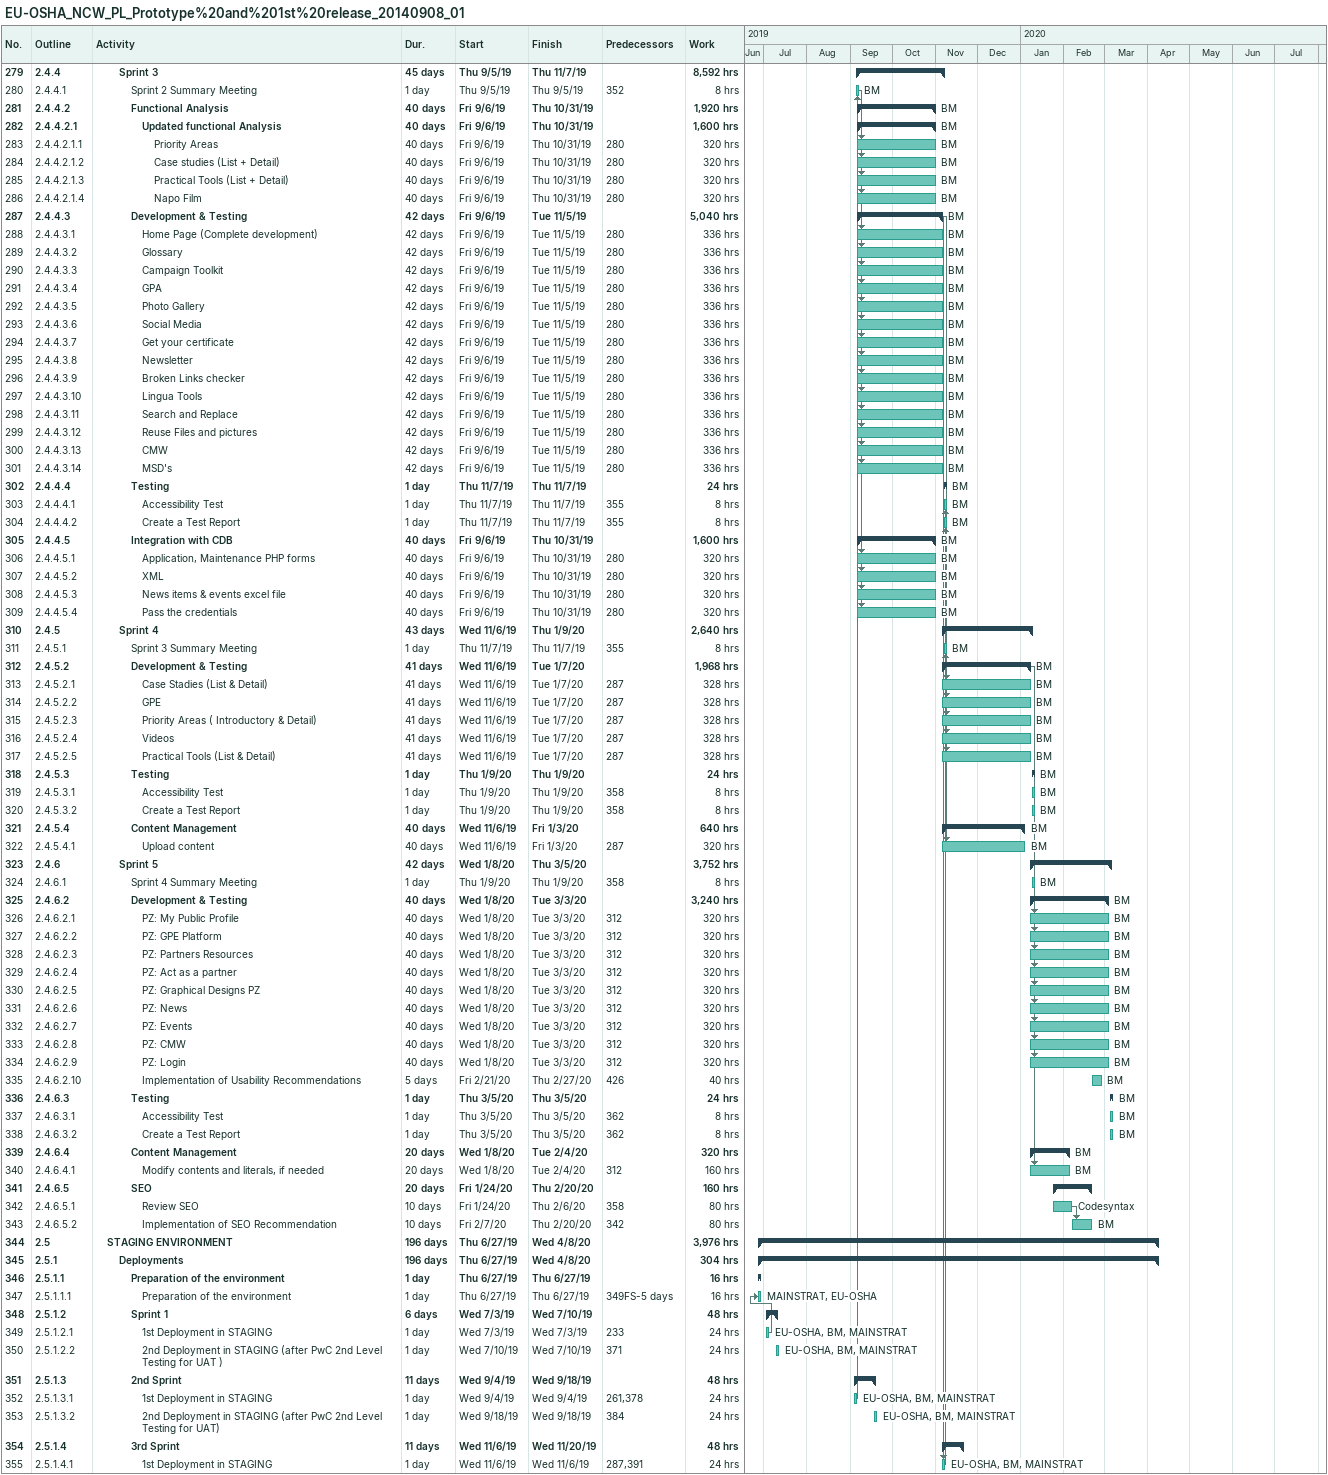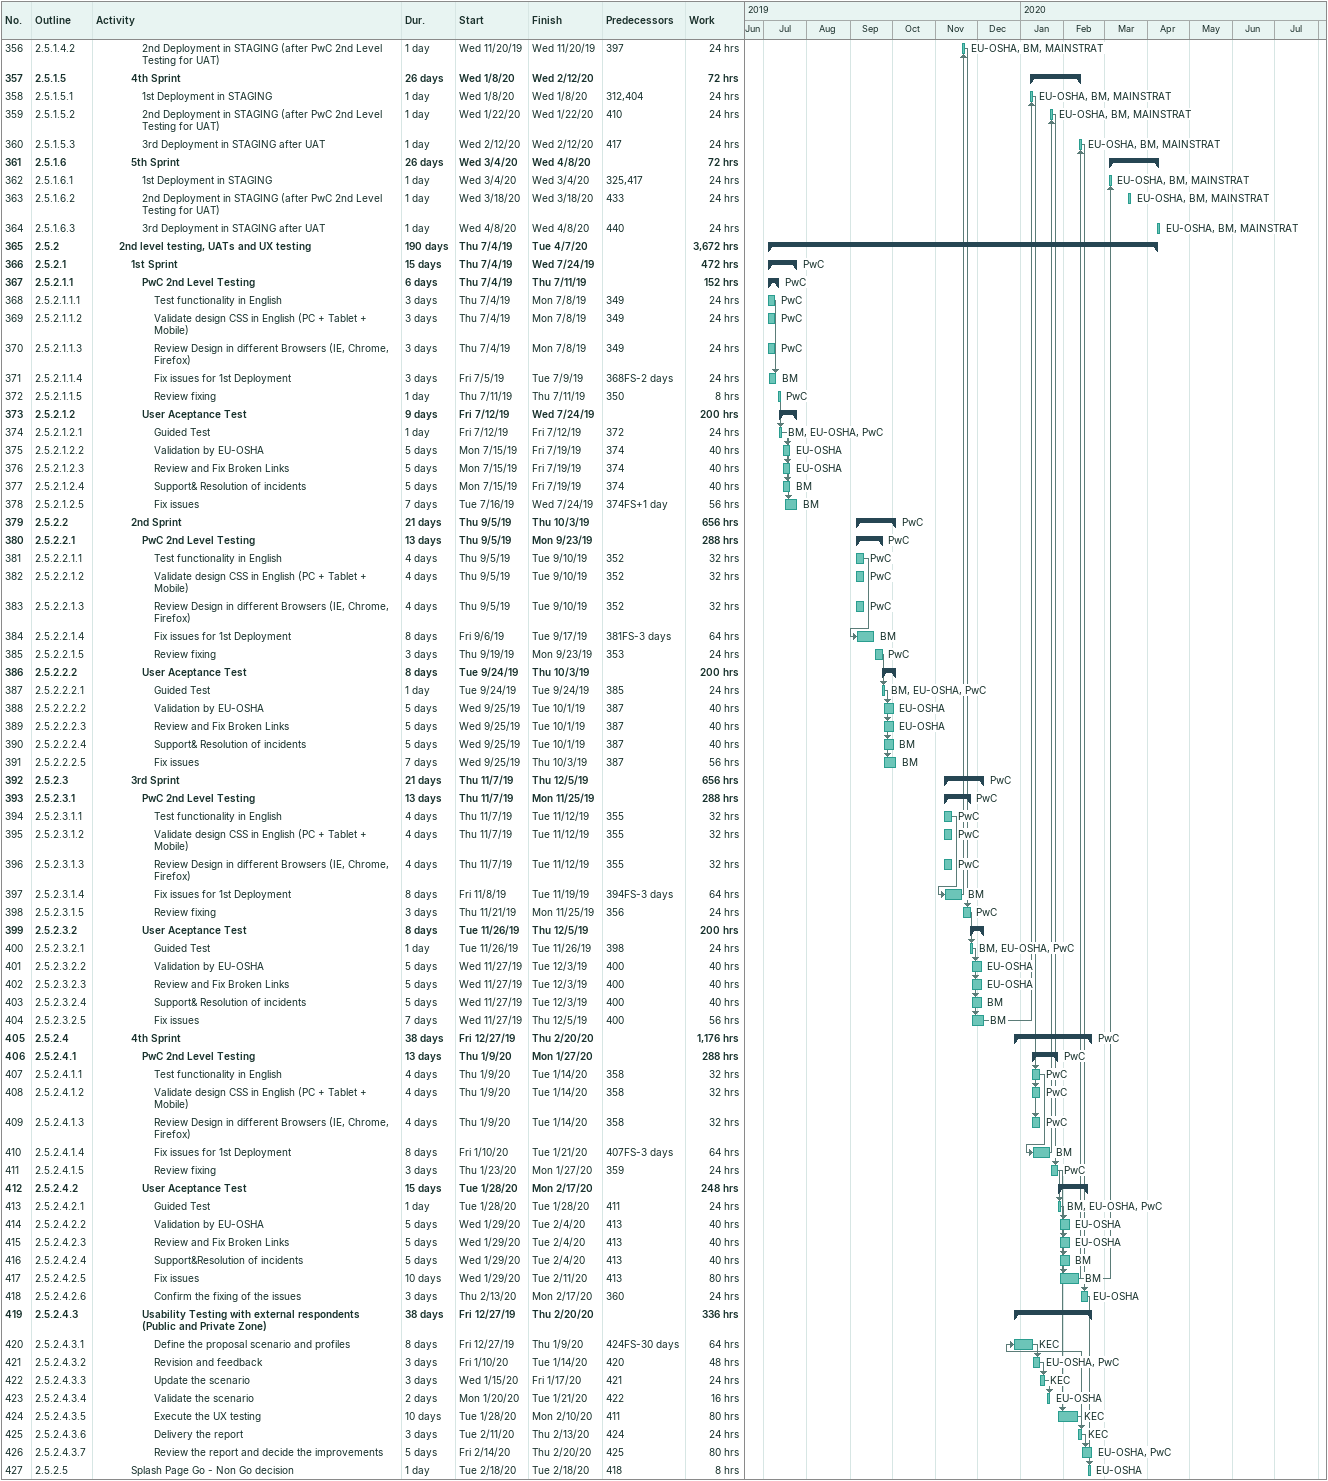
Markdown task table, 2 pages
EU-OSHA_NCW_PL_Prototype%20and%201st%20release_20140908_01

| ID | WBS | Task | Duration | Start | Finish | Predecessors | Resources | Work (h) |
|---|---|---|---|---|---|---|---|---|
| 279 | 2.4.4 | **Sprint 3** | 45d | 2019-09-05 | 2019-11-07 |  |  | 8592 |
| 280 | 2.4.4.1 | Sprint 2 Summary Meeting | 1d | 2019-09-05 | 2019-09-05 | 352 | BM | 8 |
| 281 | 2.4.4.2 | **Functional Analysis** | 40d | 2019-09-06 | 2019-10-31 |  | BM | 1920 |
| 282 | 2.4.4.2.1 | **Updated functional Analysis** | 40d | 2019-09-06 | 2019-10-31 |  | BM | 1600 |
| 283 | 2.4.4.2.1.1 | Priority Areas | 40d | 2019-09-06 | 2019-10-31 | 280 | BM | 320 |
| 284 | 2.4.4.2.1.2 | Case studies (List + Detail) | 40d | 2019-09-06 | 2019-10-31 | 280 | BM | 320 |
| 285 | 2.4.4.2.1.3 | Practical Tools (List + Detail) | 40d | 2019-09-06 | 2019-10-31 | 280 | BM | 320 |
| 286 | 2.4.4.2.1.4 | Napo Film | 40d | 2019-09-06 | 2019-10-31 | 280 | BM | 320 |
| 287 | 2.4.4.3 | **Development & Testing** | 42d | 2019-09-06 | 2019-11-05 |  | BM | 5040 |
| 288 | 2.4.4.3.1 | Home Page (Complete development) | 42d | 2019-09-06 | 2019-11-05 | 280 | BM | 336 |
| 289 | 2.4.4.3.2 | Glossary | 42d | 2019-09-06 | 2019-11-05 | 280 | BM | 336 |
| 290 | 2.4.4.3.3 | Campaign Toolkit | 42d | 2019-09-06 | 2019-11-05 | 280 | BM | 336 |
| 291 | 2.4.4.3.4 | GPA | 42d | 2019-09-06 | 2019-11-05 | 280 | BM | 336 |
| 292 | 2.4.4.3.5 | Photo Gallery | 42d | 2019-09-06 | 2019-11-05 | 280 | BM | 336 |
| 293 | 2.4.4.3.6 | Social Media | 42d | 2019-09-06 | 2019-11-05 | 280 | BM | 336 |
| 294 | 2.4.4.3.7 | Get your certificate | 42d | 2019-09-06 | 2019-11-05 | 280 | BM | 336 |
| 295 | 2.4.4.3.8 | Newsletter | 42d | 2019-09-06 | 2019-11-05 | 280 | BM | 336 |
| 296 | 2.4.4.3.9 | Broken Links checker | 42d | 2019-09-06 | 2019-11-05 | 280 | BM | 336 |
| 297 | 2.4.4.3.10 | Lingua Tools | 42d | 2019-09-06 | 2019-11-05 | 280 | BM | 336 |
| 298 | 2.4.4.3.11 | Search and Replace | 42d | 2019-09-06 | 2019-11-05 | 280 | BM | 336 |
| 299 | 2.4.4.3.12 | Reuse Files and pictures | 42d | 2019-09-06 | 2019-11-05 | 280 | BM | 336 |
| 300 | 2.4.4.3.13 | CMW | 42d | 2019-09-06 | 2019-11-05 | 280 | BM | 336 |
| 301 | 2.4.4.3.14 | MSD's | 42d | 2019-09-06 | 2019-11-05 | 280 | BM | 336 |
| 302 | 2.4.4.4 | **Testing** | 1d | 2019-11-07 | 2019-11-07 |  | BM | 24 |
| 303 | 2.4.4.4.1 | Accessibility Test | 1d | 2019-11-07 | 2019-11-07 | 355 | BM | 8 |
| 304 | 2.4.4.4.2 | Create a Test Report | 1d | 2019-11-07 | 2019-11-07 | 355 | BM | 8 |
| 305 | 2.4.4.5 | **Integration with CDB** | 40d | 2019-09-06 | 2019-10-31 |  | BM | 1600 |
| 306 | 2.4.4.5.1 | Application, Maintenance PHP forms | 40d | 2019-09-06 | 2019-10-31 | 280 | BM | 320 |
| 307 | 2.4.4.5.2 | XML | 40d | 2019-09-06 | 2019-10-31 | 280 | BM | 320 |
| 308 | 2.4.4.5.3 | News items & events excel file | 40d | 2019-09-06 | 2019-10-31 | 280 | BM | 320 |
| 309 | 2.4.4.5.4 | Pass the credentials | 40d | 2019-09-06 | 2019-10-31 | 280 | BM | 320 |
| 310 | 2.4.5 | **Sprint 4** | 43d | 2019-11-06 | 2020-01-09 |  |  | 2640 |
| 311 | 2.4.5.1 | Sprint 3 Summary Meeting | 1d | 2019-11-07 | 2019-11-07 | 355 | BM | 8 |
| 312 | 2.4.5.2 | **Development & Testing** | 41d | 2019-11-06 | 2020-01-07 |  | BM | 1968 |
| 313 | 2.4.5.2.1 | Case Stadies (List & Detail) | 41d | 2019-11-06 | 2020-01-07 | 287 | BM | 328 |
| 314 | 2.4.5.2.2 | GPE | 41d | 2019-11-06 | 2020-01-07 | 287 | BM | 328 |
| 315 | 2.4.5.2.3 | Priority Areas ( Introductory & Detail) | 41d | 2019-11-06 | 2020-01-07 | 287 | BM | 328 |
| 316 | 2.4.5.2.4 | Videos | 41d | 2019-11-06 | 2020-01-07 | 287 | BM | 328 |
| 317 | 2.4.5.2.5 | Practical Tools (List & Detail) | 41d | 2019-11-06 | 2020-01-07 | 287 | BM | 328 |
| 318 | 2.4.5.3 | **Testing** | 1d | 2020-01-09 | 2020-01-09 |  | BM | 24 |
| 319 | 2.4.5.3.1 | Accessibility Test | 1d | 2020-01-09 | 2020-01-09 | 358 | BM | 8 |
| 320 | 2.4.5.3.2 | Create a Test Report | 1d | 2020-01-09 | 2020-01-09 | 358 | BM | 8 |
| 321 | 2.4.5.4 | **Content Management** | 40d | 2019-11-06 | 2020-01-03 |  | BM | 640 |
| 322 | 2.4.5.4.1 | Upload content | 40d | 2019-11-06 | 2020-01-03 | 287 | BM | 320 |
| 323 | 2.4.6 | **Sprint 5** | 42d | 2020-01-08 | 2020-03-05 |  |  | 3752 |
| 324 | 2.4.6.1 | Sprint 4 Summary Meeting | 1d | 2020-01-09 | 2020-01-09 | 358 | BM | 8 |
| 325 | 2.4.6.2 | **Development & Testing** | 40d | 2020-01-08 | 2020-03-03 |  | BM | 3240 |
| 326 | 2.4.6.2.1 | PZ: My Public Profile | 40d | 2020-01-08 | 2020-03-03 | 312 | BM | 320 |
| 327 | 2.4.6.2.2 | PZ: GPE Platform | 40d | 2020-01-08 | 2020-03-03 | 312 | BM | 320 |
| 328 | 2.4.6.2.3 | PZ: Partners Resources | 40d | 2020-01-08 | 2020-03-03 | 312 | BM | 320 |
| 329 | 2.4.6.2.4 | PZ: Act as a partner | 40d | 2020-01-08 | 2020-03-03 | 312 | BM | 320 |
| 330 | 2.4.6.2.5 | PZ: Graphical Designs PZ | 40d | 2020-01-08 | 2020-03-03 | 312 | BM | 320 |
| 331 | 2.4.6.2.6 | PZ: News | 40d | 2020-01-08 | 2020-03-03 | 312 | BM | 320 |
| 332 | 2.4.6.2.7 | PZ: Events | 40d | 2020-01-08 | 2020-03-03 | 312 | BM | 320 |
| 333 | 2.4.6.2.8 | PZ: CMW | 40d | 2020-01-08 | 2020-03-03 | 312 | BM | 320 |
| 334 | 2.4.6.2.9 | PZ: Login | 40d | 2020-01-08 | 2020-03-03 | 312 | BM | 320 |
| 335 | 2.4.6.2.10 | Implementation of Usability Recommendations | 5d | 2020-02-21 | 2020-02-27 | 426 | BM | 40 |
| 336 | 2.4.6.3 | **Testing** | 1d | 2020-03-05 | 2020-03-05 |  | BM | 24 |
| 337 | 2.4.6.3.1 | Accessibility Test | 1d | 2020-03-05 | 2020-03-05 | 362 | BM | 8 |
| 338 | 2.4.6.3.2 | Create a Test Report | 1d | 2020-03-05 | 2020-03-05 | 362 | BM | 8 |
| 339 | 2.4.6.4 | **Content Management** | 20d | 2020-01-08 | 2020-02-04 |  | BM | 320 |
| 340 | 2.4.6.4.1 | Modify contents and literals, if needed | 20d | 2020-01-08 | 2020-02-04 | 312 | BM | 160 |
| 341 | 2.4.6.5 | **SEO** | 20d | 2020-01-24 | 2020-02-20 |  |  | 160 |
| 342 | 2.4.6.5.1 | Review SEO | 10d | 2020-01-24 | 2020-02-06 | 358 | Codesyntax | 80 |
| 343 | 2.4.6.5.2 | Implementation of SEO Recommendation | 10d | 2020-02-07 | 2020-02-20 | 342 | BM | 80 |
| 344 | 2.5 | **STAGING ENVIRONMENT** | 196d | 2019-06-27 | 2020-04-08 |  |  | 3976 |
| 345 | 2.5.1 | **Deployments** | 196d | 2019-06-27 | 2020-04-08 |  |  | 304 |
| 346 | 2.5.1.1 | **Preparation of the environment** | 1d | 2019-06-27 | 2019-06-27 |  |  | 16 |
| 347 | 2.5.1.1.1 | Preparation of the environment | 1d | 2019-06-27 | 2019-06-27 | 349FS-5d | MAINSTRAT, EU-OSHA | 16 |
| 348 | 2.5.1.2 | **Sprint 1** | 6d | 2019-07-03 | 2019-07-10 |  |  | 48 |
| 349 | 2.5.1.2.1 | 1st Deployment in STAGING | 1d | 2019-07-03 | 2019-07-03 | 233 | EU-OSHA, BM, MAINSTRAT | 24 |
| 350 | 2.5.1.2.2 | 2nd Deployment in STAGING (after PwC 2nd Level Testing for UAT ) | 1d | 2019-07-10 | 2019-07-10 | 371 | EU-OSHA, BM, MAINSTRAT | 24 |
| 351 | 2.5.1.3 | **2nd Sprint** | 11d | 2019-09-04 | 2019-09-18 |  |  | 48 |
| 352 | 2.5.1.3.1 | 1st Deployment in STAGING | 1d | 2019-09-04 | 2019-09-04 | 261, 378 | EU-OSHA, BM, MAINSTRAT | 24 |
| 353 | 2.5.1.3.2 | 2nd Deployment in STAGING (after PwC 2nd Level Testing for UAT) | 1d | 2019-09-18 | 2019-09-18 | 384 | EU-OSHA, BM, MAINSTRAT | 24 |
| 354 | 2.5.1.4 | **3rd Sprint** | 11d | 2019-11-06 | 2019-11-20 |  |  | 48 |
| 355 | 2.5.1.4.1 | 1st Deployment in STAGING | 1d | 2019-11-06 | 2019-11-06 | 287, 391 | EU-OSHA, BM, MAINSTRAT | 24 |
| 356 | 2.5.1.4.2 | 2nd Deployment in STAGING (after PwC 2nd Level Testing for UAT) | 1d | 2019-11-20 | 2019-11-20 | 397 | EU-OSHA, BM, MAINSTRAT | 24 |
| 357 | 2.5.1.5 | **4th Sprint** | 26d | 2020-01-08 | 2020-02-12 |  |  | 72 |
| 358 | 2.5.1.5.1 | 1st Deployment in STAGING | 1d | 2020-01-08 | 2020-01-08 | 312, 404 | EU-OSHA, BM, MAINSTRAT | 24 |
| 359 | 2.5.1.5.2 | 2nd Deployment in STAGING (after PwC 2nd Level Testing for UAT) | 1d | 2020-01-22 | 2020-01-22 | 410 | EU-OSHA, BM, MAINSTRAT | 24 |
| 360 | 2.5.1.5.3 | 3rd Deployment in STAGING after UAT | 1d | 2020-02-12 | 2020-02-12 | 417 | EU-OSHA, BM, MAINSTRAT | 24 |
| 361 | 2.5.1.6 | **5th Sprint** | 26d | 2020-03-04 | 2020-04-08 |  |  | 72 |
| 362 | 2.5.1.6.1 | 1st Deployment in STAGING | 1d | 2020-03-04 | 2020-03-04 | 325, 417 | EU-OSHA, BM, MAINSTRAT | 24 |
| 363 | 2.5.1.6.2 | 2nd Deployment in STAGING (after PwC 2nd Level Testing for UAT) | 1d | 2020-03-18 | 2020-03-18 | 433 | EU-OSHA, BM, MAINSTRAT | 24 |
| 364 | 2.5.1.6.3 | 3rd Deployment in STAGING after UAT | 1d | 2020-04-08 | 2020-04-08 | 440 | EU-OSHA, BM, MAINSTRAT | 24 |
| 365 | 2.5.2 | **2nd level testing, UATs and UX testing** | 190d | 2019-07-04 | 2020-04-07 |  |  | 3672 |
| 366 | 2.5.2.1 | **1st Sprint** | 15d | 2019-07-04 | 2019-07-24 |  | PwC | 472 |
| 367 | 2.5.2.1.1 | **PwC 2nd Level Testing** | 6d | 2019-07-04 | 2019-07-11 |  | PwC | 152 |
| 368 | 2.5.2.1.1.1 | Test functionality in English | 3d | 2019-07-04 | 2019-07-08 | 349 | PwC | 24 |
| 369 | 2.5.2.1.1.2 | Validate design CSS in English (PC + Tablet + Mobile) | 3d | 2019-07-04 | 2019-07-08 | 349 | PwC | 24 |
| 370 | 2.5.2.1.1.3 | Review Design in different Browsers (IE, Chrome, Firefox) | 3d | 2019-07-04 | 2019-07-08 | 349 | PwC | 24 |
| 371 | 2.5.2.1.1.4 | Fix issues for 1st Deployment | 3d | 2019-07-05 | 2019-07-09 | 368FS-2d | BM | 24 |
| 372 | 2.5.2.1.1.5 | Review fixing | 1d | 2019-07-11 | 2019-07-11 | 350 | PwC | 8 |
| 373 | 2.5.2.1.2 | **User Aceptance Test** | 9d | 2019-07-12 | 2019-07-24 |  |  | 200 |
| 374 | 2.5.2.1.2.1 | Guided Test | 1d | 2019-07-12 | 2019-07-12 | 372 | BM, EU-OSHA, PwC | 24 |
| 375 | 2.5.2.1.2.2 | Validation by EU-OSHA | 5d | 2019-07-15 | 2019-07-19 | 374 | EU-OSHA | 40 |
| 376 | 2.5.2.1.2.3 | Review and Fix Broken Links | 5d | 2019-07-15 | 2019-07-19 | 374 | EU-OSHA | 40 |
| 377 | 2.5.2.1.2.4 | Support& Resolution of incidents | 5d | 2019-07-15 | 2019-07-19 | 374 | BM | 40 |
| 378 | 2.5.2.1.2.5 | Fix issues | 7d | 2019-07-16 | 2019-07-24 | 374FS+1d | BM | 56 |
| 379 | 2.5.2.2 | **2nd Sprint** | 21d | 2019-09-05 | 2019-10-03 |  | PwC | 656 |
| 380 | 2.5.2.2.1 | **PwC 2nd Level Testing** | 13d | 2019-09-05 | 2019-09-23 |  | PwC | 288 |
| 381 | 2.5.2.2.1.1 | Test functionality in English | 4d | 2019-09-05 | 2019-09-10 | 352 | PwC | 32 |
| 382 | 2.5.2.2.1.2 | Validate design CSS in English (PC + Tablet + Mobile) | 4d | 2019-09-05 | 2019-09-10 | 352 | PwC | 32 |
| 383 | 2.5.2.2.1.3 | Review Design in different Browsers (IE, Chrome, Firefox) | 4d | 2019-09-05 | 2019-09-10 | 352 | PwC | 32 |
| 384 | 2.5.2.2.1.4 | Fix issues for 1st Deployment | 8d | 2019-09-06 | 2019-09-17 | 381FS-3d | BM | 64 |
| 385 | 2.5.2.2.1.5 | Review fixing | 3d | 2019-09-19 | 2019-09-23 | 353 | PwC | 24 |
| 386 | 2.5.2.2.2 | **User Aceptance Test** | 8d | 2019-09-24 | 2019-10-03 |  |  | 200 |
| 387 | 2.5.2.2.2.1 | Guided Test | 1d | 2019-09-24 | 2019-09-24 | 385 | BM, EU-OSHA, PwC | 24 |
| 388 | 2.5.2.2.2.2 | Validation by EU-OSHA | 5d | 2019-09-25 | 2019-10-01 | 387 | EU-OSHA | 40 |
| 389 | 2.5.2.2.2.3 | Review and Fix Broken Links | 5d | 2019-09-25 | 2019-10-01 | 387 | EU-OSHA | 40 |
| 390 | 2.5.2.2.2.4 | Support& Resolution of incidents | 5d | 2019-09-25 | 2019-10-01 | 387 | BM | 40 |
| 391 | 2.5.2.2.2.5 | Fix issues | 7d | 2019-09-25 | 2019-10-03 | 387 | BM | 56 |
| 392 | 2.5.2.3 | **3rd Sprint** | 21d | 2019-11-07 | 2019-12-05 |  | PwC | 656 |
| 393 | 2.5.2.3.1 | **PwC 2nd Level Testing** | 13d | 2019-11-07 | 2019-11-25 |  | PwC | 288 |
| 394 | 2.5.2.3.1.1 | Test functionality in English | 4d | 2019-11-07 | 2019-11-12 | 355 | PwC | 32 |
| 395 | 2.5.2.3.1.2 | Validate design CSS in English (PC + Tablet + Mobile) | 4d | 2019-11-07 | 2019-11-12 | 355 | PwC | 32 |
| 396 | 2.5.2.3.1.3 | Review Design in different Browsers (IE, Chrome, Firefox) | 4d | 2019-11-07 | 2019-11-12 | 355 | PwC | 32 |
| 397 | 2.5.2.3.1.4 | Fix issues for 1st Deployment | 8d | 2019-11-08 | 2019-11-19 | 394FS-3d | BM | 64 |
| 398 | 2.5.2.3.1.5 | Review fixing | 3d | 2019-11-21 | 2019-11-25 | 356 | PwC | 24 |
| 399 | 2.5.2.3.2 | **User Aceptance Test** | 8d | 2019-11-26 | 2019-12-05 |  |  | 200 |
| 400 | 2.5.2.3.2.1 | Guided Test | 1d | 2019-11-26 | 2019-11-26 | 398 | BM, EU-OSHA, PwC | 24 |
| 401 | 2.5.2.3.2.2 | Validation by EU-OSHA | 5d | 2019-11-27 | 2019-12-03 | 400 | EU-OSHA | 40 |
| 402 | 2.5.2.3.2.3 | Review and Fix Broken Links | 5d | 2019-11-27 | 2019-12-03 | 400 | EU-OSHA | 40 |
| 403 | 2.5.2.3.2.4 | Support& Resolution of incidents | 5d | 2019-11-27 | 2019-12-03 | 400 | BM | 40 |
| 404 | 2.5.2.3.2.5 | Fix issues | 7d | 2019-11-27 | 2019-12-05 | 400 | BM | 56 |
| 405 | 2.5.2.4 | **4th Sprint** | 38d | 2019-12-27 | 2020-02-20 |  | PwC | 1176 |
| 406 | 2.5.2.4.1 | **PwC 2nd Level Testing** | 13d | 2020-01-09 | 2020-01-27 |  | PwC | 288 |
| 407 | 2.5.2.4.1.1 | Test functionality in English | 4d | 2020-01-09 | 2020-01-14 | 358 | PwC | 32 |
| 408 | 2.5.2.4.1.2 | Validate design CSS in English (PC + Tablet + Mobile) | 4d | 2020-01-09 | 2020-01-14 | 358 | PwC | 32 |
| 409 | 2.5.2.4.1.3 | Review Design in different Browsers (IE, Chrome, Firefox) | 4d | 2020-01-09 | 2020-01-14 | 358 | PwC | 32 |
| 410 | 2.5.2.4.1.4 | Fix issues for 1st Deployment | 8d | 2020-01-10 | 2020-01-21 | 407FS-3d | BM | 64 |
| 411 | 2.5.2.4.1.5 | Review fixing | 3d | 2020-01-23 | 2020-01-27 | 359 | PwC | 24 |
| 412 | 2.5.2.4.2 | **User Aceptance Test** | 15d | 2020-01-28 | 2020-02-17 |  |  | 248 |
| 413 | 2.5.2.4.2.1 | Guided Test | 1d | 2020-01-28 | 2020-01-28 | 411 | BM, EU-OSHA, PwC | 24 |
| 414 | 2.5.2.4.2.2 | Validation by EU-OSHA | 5d | 2020-01-29 | 2020-02-04 | 413 | EU-OSHA | 40 |
| 415 | 2.5.2.4.2.3 | Review and Fix Broken Links | 5d | 2020-01-29 | 2020-02-04 | 413 | EU-OSHA | 40 |
| 416 | 2.5.2.4.2.4 | Support&Resolution of incidents | 5d | 2020-01-29 | 2020-02-04 | 413 | BM | 40 |
| 417 | 2.5.2.4.2.5 | Fix issues | 10d | 2020-01-29 | 2020-02-11 | 413 | BM | 80 |
| 418 | 2.5.2.4.2.6 | Confirm the fixing of the issues | 3d | 2020-02-13 | 2020-02-17 | 360 | EU-OSHA | 24 |
| 419 | 2.5.2.4.3 | **Usability Testing with external respondents (Public and Private Zone)** | 38d | 2019-12-27 | 2020-02-20 |  |  | 336 |
| 420 | 2.5.2.4.3.1 | Define the proposal scenario and profiles | 8d | 2019-12-27 | 2020-01-09 | 424FS-30d | KEC | 64 |
| 421 | 2.5.2.4.3.2 | Revision and feedback | 3d | 2020-01-10 | 2020-01-14 | 420 | EU-OSHA, PwC | 48 |
| 422 | 2.5.2.4.3.3 | Update the scenario | 3d | 2020-01-15 | 2020-01-17 | 421 | KEC | 24 |
| 423 | 2.5.2.4.3.4 | Validate the scenario | 2d | 2020-01-20 | 2020-01-21 | 422 | EU-OSHA | 16 |
| 424 | 2.5.2.4.3.5 | Execute the UX testing | 10d | 2020-01-28 | 2020-02-10 | 411 | KEC | 80 |
| 425 | 2.5.2.4.3.6 | Delivery the report | 3d | 2020-02-11 | 2020-02-13 | 424 | KEC | 24 |
| 426 | 2.5.2.4.3.7 | Review the report and decide the improvements | 5d | 2020-02-14 | 2020-02-20 | 425 | EU-OSHA, PwC | 80 |
| 427 | 2.5.2.5 | Splash Page Go - Non Go decision | 1d | 2020-02-18 | 2020-02-18 | 418 | EU-OSHA | 8 |
